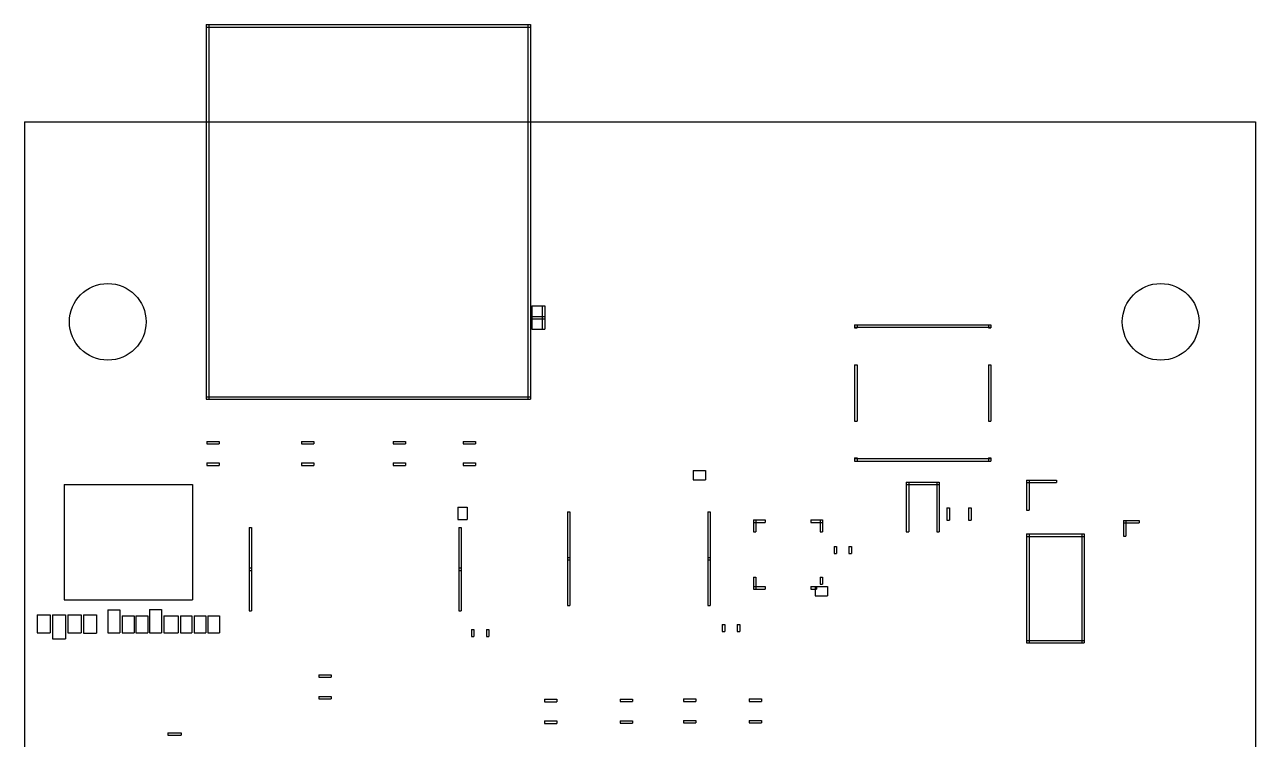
# Model space of a CAD drawing. Header units: metres. Extents: x 0 to 2345, y -2813 to 185.
# Drawn here: x 0 to 2338, y -1173 to 185 of the extents above; entities that cross this region are included whole.
import ezdxf

# ---------------------------------------------------------------- set-up
doc = ezdxf.new("R2010")
doc.units = ezdxf.units.M

msp = doc.modelspace()

# ---------------------------------------------------------------- linework, layer by layer
for p, q in [((0, 0), (2337.834646, 0)), ((0, 0), (0, -2812.992126)), ((2337.834646, 0), (2337.834646, -2812.992126))]:
    msp.add_line(p, q)
for centre in [(157.913386, -379.80315), (2157.913386, -379.80315)]:
    msp.add_circle(centre, 72.834646)
at = {"layer": '1'}
for p, q in [((345.11811, 184.92126), (349.84252, 184.92126)), ((345.11811, 184.92126), (345.11811, -526.889764)), ((345.11811, 184.92126), (960.866142, 184.92126)), ((345.11811, 184.92126), (345.11811, 180.19685)), ((345.11811, 180.19685), (960.866142, 180.19685)), ((349.84252, 184.92126), (349.84252, -526.889764)), ((956.141732, 184.92126), (960.866142, 184.92126)), ((956.141732, 184.92126), (956.141732, -526.889764)), ((960.866142, 184.92126), (960.866142, 180.19685)), ((960.866142, 184.92126), (960.866142, -526.889764)), ((963.425197, -349.724409), (987.834646, -349.724409)), ((963.425197, -349.724409), (963.425197, -374.133858)), ((983.110236, -349.724409), (987.834646, -349.724409)), ((983.110236, -349.724409), (983.110236, -393.818898)), ((987.834646, -349.724409), (987.834646, -374.133858)), ((987.834646, -349.724409), (987.834646, -393.818898)), ((963.425197, -369.409449), (987.834646, -369.409449)), ((963.425197, -369.409449), (963.425197, -393.818898)), ((987.834646, -369.409449), (987.834646, -393.818898)), ((963.425197, -374.133858), (987.834646, -374.133858)), ((963.425197, -393.818898), (987.834646, -393.818898)), ((983.110236, -393.818898), (987.834646, -393.818898)), ((1576.417323, -385.23622), (1581.141732, -385.23622)), ((1576.417323, -385.23622), (1576.417323, -391.141732)), ((1576.417323, -385.23622), (1835.472441, -385.23622)), ((1576.417323, -385.23622), (1576.417323, -389.96063)), ((1576.417323, -389.96063), (1835.472441, -389.96063)), ((1576.417323, -391.141732), (1581.141732, -391.141732)), ((1581.141732, -385.23622), (1581.141732, -391.141732)), ((1830.748031, -385.23622), (1835.472441, -385.23622)), ((1830.748031, -385.23622), (1830.748031, -391.141732)), ((1830.748031, -391.141732), (1835.472441, -391.141732)), ((1835.472441, -385.23622), (1835.472441, -389.96063)), ((1835.472441, -385.23622), (1835.472441, -391.141732)), ((1576.417323, -461.220472), (1581.141732, -461.220472)), ((1576.417323, -461.220472), (1576.417323, -568.307087)), ((1581.141732, -461.220472), (1581.141732, -568.307087)), ((1830.748031, -461.220472), (1835.472441, -461.220472)), ((1830.748031, -461.220472), (1830.748031, -568.307087)), ((1835.472441, -461.220472), (1835.472441, -568.307087)), ((345.11811, -522.165354), (960.866142, -522.165354)), ((345.11811, -522.165354), (345.11811, -526.889764)), ((345.11811, -526.889764), (349.84252, -526.889764)), ((345.11811, -526.889764), (960.866142, -526.889764)), ((956.141732, -526.889764), (960.866142, -526.889764)), ((960.866142, -522.165354), (960.866142, -526.889764)), ((1576.417323, -568.307087), (1581.141732, -568.307087)), ((1830.748031, -568.307087), (1835.472441, -568.307087)), ((345.855984, -606.870079), (369.262126, -606.870079)), ((345.855984, -606.870079), (345.855984, -611.594488)), ((369.262126, -606.870079), (369.262126, -611.594488)), ((525.855984, -606.870079), (549.262126, -606.870079)), ((525.855984, -606.870079), (525.855984, -611.594488)), ((549.262126, -606.870079), (549.262126, -611.594488)), ((700.147323, -606.870079), (723.553465, -606.870079)), ((700.147323, -606.870079), (700.147323, -611.594488)), ((723.553465, -606.870079), (723.553465, -611.594488)), ((833.021339, -606.870079), (856.42748, -606.870079)), ((833.021339, -606.870079), (833.021339, -611.594488)), ((856.42748, -606.870079), (856.42748, -611.594488)), ((345.855984, -611.594488), (369.262126, -611.594488)), ((525.855984, -611.594488), (549.262126, -611.594488)), ((700.147323, -611.594488), (723.553465, -611.594488)), ((833.021339, -611.594488), (856.42748, -611.594488)), ((345.855984, -648.011811), (369.262126, -648.011811)), ((345.855984, -648.011811), (345.855984, -652.73622)), ((345.855984, -652.73622), (369.262126, -652.73622)), ((369.262126, -648.011811), (369.262126, -652.73622)), ((525.855984, -648.011811), (549.262126, -648.011811)), ((525.855984, -648.011811), (525.855984, -652.73622)), ((525.855984, -652.73622), (549.262126, -652.73622)), ((549.262126, -648.011811), (549.262126, -652.73622)), ((700.147323, -648.011811), (723.553465, -648.011811)), ((700.147323, -648.011811), (700.147323, -652.73622)), ((700.147323, -652.73622), (723.553465, -652.73622)), ((723.553465, -648.011811), (723.553465, -652.73622)), ((833.021339, -648.011811), (856.42748, -648.011811)), ((833.021339, -648.011811), (833.021339, -652.73622)), ((833.021339, -652.73622), (856.42748, -652.73622)), ((856.42748, -648.011811), (856.42748, -652.73622)), ((1576.417323, -638.385827), (1581.141732, -638.385827)), ((1576.417323, -638.385827), (1576.417323, -644.291339)), ((1576.417323, -639.566929), (1835.472441, -639.566929)), ((1576.417323, -639.566929), (1576.417323, -644.291339)), ((1576.417323, -644.291339), (1581.141732, -644.291339)), ((1576.417323, -644.291339), (1835.472441, -644.291339)), ((1581.141732, -638.385827), (1581.141732, -644.291339)), ((1830.748031, -638.385827), (1835.472441, -638.385827)), ((1830.748031, -638.385827), (1830.748031, -644.291339)), ((1830.748031, -644.291339), (1835.472441, -644.291339)), ((1835.472441, -638.385827), (1835.472441, -644.291339)), ((1835.472441, -639.566929), (1835.472441, -644.291339)), ((1269.92126, -662.401575), (1293.543307, -662.401575)), ((1269.92126, -662.401575), (1269.92126, -680.11811)), ((1293.543307, -662.401575), (1293.543307, -680.11811)), ((75.154449, -688.885512), (318.625079, -688.885512)), ((75.154449, -688.885512), (75.154449, -907.740787)), ((318.625079, -688.885512), (318.625079, -907.740787)), ((1269.92126, -680.11811), (1293.543307, -680.11811)), ((1674.645669, -684.251969), (1679.370079, -684.251969)), ((1674.645669, -684.251969), (1674.645669, -778.937008)), ((1674.645669, -684.251969), (1737.244094, -684.251969)), ((1674.645669, -684.251969), (1674.645669, -688.976378)), ((1674.645669, -688.976378), (1737.244094, -688.976378)), ((1679.370079, -684.251969), (1679.370079, -778.937008)), ((1732.519685, -684.251969), (1737.244094, -684.251969)), ((1732.519685, -684.251969), (1732.519685, -778.937008)), ((1737.244094, -684.251969), (1737.244094, -688.976378)), ((1737.244094, -684.251969), (1737.244094, -778.937008)), ((1903.188976, -680.511811), (1960.275591, -680.511811)), ((1903.188976, -680.511811), (1903.188976, -685.23622)), ((1903.188976, -680.511811), (1907.913386, -680.511811)), ((1903.188976, -680.511811), (1903.188976, -737.598425)), ((1903.188976, -685.23622), (1960.275591, -685.23622)), ((1907.913386, -680.511811), (1907.913386, -737.598425)), ((1960.275591, -680.511811), (1960.275591, -685.23622)), ((822.598425, -731.692913), (840.314961, -731.692913)), ((822.598425, -731.692913), (822.598425, -755.314961)), ((840.314961, -731.692913), (840.314961, -755.314961)), ((1030.944882, -740.748031), (1035.669291, -740.748031)), ((1030.944882, -740.748031), (1030.944882, -832.086614)), ((1035.669291, -740.748031), (1035.669291, -832.086614)), ((1297.480315, -740.748031), (1302.204724, -740.748031)), ((1297.480315, -740.748031), (1297.480315, -832.086614)), ((1302.204724, -740.748031), (1302.204724, -832.086614)), ((1751.909449, -733.375669), (1756.633858, -733.375669)), ((1751.909449, -733.375669), (1751.909449, -756.781811)), ((1756.633858, -733.375669), (1756.633858, -756.781811)), ((1793.051181, -733.375669), (1797.775591, -733.375669)), ((1793.051181, -733.375669), (1793.051181, -756.781811)), ((1797.775591, -733.375669), (1797.775591, -756.781811)), ((1903.188976, -737.598425), (1907.913386, -737.598425)), ((426.338583, -770.669291), (431.062992, -770.669291)), ((426.338583, -770.669291), (426.338583, -852.165354)), ((431.062992, -770.669291), (431.062992, -852.165354)), ((822.598425, -755.314961), (840.314961, -755.314961)), ((824.76378, -770.669291), (829.488189, -770.669291)), ((824.76378, -770.669291), (824.76378, -852.165354)), ((829.488189, -770.669291), (829.488189, -852.165354)), ((1384.291339, -756.102362), (1389.015748, -756.102362)), ((1384.291339, -756.102362), (1384.291339, -778.543307)), ((1384.291339, -756.102362), (1406.732283, -756.102362)), ((1384.291339, -756.102362), (1384.291339, -760.826772)), ((1384.291339, -760.826772), (1406.732283, -760.826772)), ((1389.015748, -756.102362), (1389.015748, -778.543307)), ((1406.732283, -756.102362), (1406.732283, -760.826772)), ((1493.346457, -756.102362), (1515.787402, -756.102362)), ((1493.346457, -756.102362), (1493.346457, -760.826772)), ((1493.346457, -760.826772), (1515.787402, -760.826772)), ((1511.062992, -756.102362), (1515.787402, -756.102362)), ((1511.062992, -756.102362), (1511.062992, -778.543307)), ((1515.787402, -756.102362), (1515.787402, -760.826772)), ((1515.787402, -756.102362), (1515.787402, -778.543307)), ((1751.909449, -756.781811), (1756.633858, -756.781811)), ((1793.051181, -756.781811), (1797.775591, -756.781811)), ((2087.244094, -757.086614), (2116.968504, -757.086614)), ((2087.244094, -757.086614), (2087.244094, -761.811024)), ((2087.244094, -757.086614), (2091.968504, -757.086614)), ((2087.244094, -757.086614), (2087.244094, -786.811024)), ((2087.244094, -761.811024), (2116.968504, -761.811024)), ((2091.968504, -757.086614), (2091.968504, -786.811024)), ((2116.968504, -757.086614), (2116.968504, -761.811024)), ((1384.291339, -778.543307), (1389.015748, -778.543307)), ((1511.062992, -778.543307), (1515.787402, -778.543307)), ((1674.645669, -778.937008), (1679.370079, -778.937008)), ((1732.519685, -778.937008), (1737.244094, -778.937008)), ((1903.188976, -782.874016), (1907.913386, -782.874016)), ((1903.188976, -782.874016), (1903.188976, -989.96063)), ((1903.188976, -782.874016), (2012.637795, -782.874016)), ((1903.188976, -782.874016), (1903.188976, -787.598425)), ((1903.188976, -787.598425), (2012.637795, -787.598425)), ((1907.913386, -782.874016), (1907.913386, -989.96063)), ((2007.913386, -782.874016), (2012.637795, -782.874016)), ((2007.913386, -782.874016), (2007.913386, -989.96063)), ((2012.637795, -782.874016), (2012.637795, -787.598425)), ((2012.637795, -782.874016), (2012.637795, -989.96063)), ((2087.244094, -786.811024), (2091.968504, -786.811024)), ((1537.440945, -806.974961), (1542.165354, -806.974961)), ((1537.440945, -806.974961), (1537.440945, -820.190394)), ((1542.165354, -806.974961), (1542.165354, -820.190394)), ((1565.787402, -806.974961), (1570.511811, -806.974961)), ((1565.787402, -806.974961), (1565.787402, -820.190394)), ((1570.511811, -806.974961), (1570.511811, -820.190394)), ((1030.944882, -827.362205), (1035.669291, -827.362205)), ((1030.944882, -827.362205), (1030.944882, -918.700787)), ((1030.944882, -832.086614), (1035.669291, -832.086614)), ((1035.669291, -827.362205), (1035.669291, -918.700787)), ((1297.480315, -827.362205), (1302.204724, -827.362205)), ((1297.480315, -827.362205), (1297.480315, -918.700787)), ((1297.480315, -832.086614), (1302.204724, -832.086614)), ((1302.204724, -827.362205), (1302.204724, -918.700787)), ((1537.440945, -820.190394), (1542.165354, -820.190394)), ((1565.787402, -820.190394), (1570.511811, -820.190394)), ((426.338583, -847.440945), (431.062992, -847.440945)), ((426.338583, -847.440945), (426.338583, -928.937008)), ((426.338583, -852.165354), (431.062992, -852.165354)), ((431.062992, -847.440945), (431.062992, -928.937008)), ((824.76378, -847.440945), (829.488189, -847.440945)), ((824.76378, -847.440945), (824.76378, -928.937008)), ((824.76378, -852.165354), (829.488189, -852.165354)), ((829.488189, -847.440945), (829.488189, -928.937008)), ((1384.291339, -865.15748), (1389.015748, -865.15748)), ((1384.291339, -865.15748), (1384.291339, -887.598425)), ((1384.291339, -882.874016), (1406.732283, -882.874016)), ((1384.291339, -882.874016), (1384.291339, -887.598425)), ((1384.291339, -887.598425), (1389.015748, -887.598425)), ((1384.291339, -887.598425), (1406.732283, -887.598425)), ((1389.015748, -865.15748), (1389.015748, -887.598425)), ((1406.732283, -882.874016), (1406.732283, -887.598425)), ((1493.346457, -882.874016), (1503.976378, -882.874016)), ((1493.346457, -882.874016), (1493.346457, -887.598425)), ((1493.346457, -887.598425), (1503.976378, -887.598425)), ((1501.614173, -882.874016), (1525.23622, -882.874016)), ((1501.614173, -882.874016), (1501.614173, -900.590551)), ((1503.976378, -882.874016), (1503.976378, -887.598425)), ((1511.062992, -865.15748), (1515.787402, -865.15748)), ((1511.062992, -865.15748), (1511.062992, -878.149606)), ((1511.062992, -878.149606), (1515.787402, -878.149606)), ((1515.787402, -865.15748), (1515.787402, -878.149606)), ((1525.23622, -882.874016), (1525.23622, -900.590551)), ((75.154449, -907.740787), (318.625079, -907.740787)), ((1501.614173, -900.590551), (1525.23622, -900.590551)), ((158.231378, -926.702205), (180.932756, -926.702205)), ((158.231378, -926.702205), (158.231378, -970.817677)), ((180.932756, -926.702205), (180.932756, -970.817677)), ((237.464528, -926.652087), (260.163543, -926.652087)), ((237.464528, -926.652087), (237.464528, -970.795236)), ((260.163543, -926.652087), (260.163543, -970.795236)), ((426.338583, -928.937008), (431.062992, -928.937008)), ((824.76378, -928.937008), (829.488189, -928.937008)), ((1030.944882, -918.700787), (1035.669291, -918.700787)), ((1297.480315, -918.700787), (1302.204724, -918.700787)), ((23.615984, -936.24815), (48.630236, -936.24815)), ((23.615984, -936.24815), (23.615984, -970.844488)), ((48.630236, -936.24815), (48.630236, -970.844488)), ((52.899016, -936.327638), (77.855827, -936.327638)), ((52.899016, -936.327638), (52.899016, -982.300079)), ((77.855827, -936.327638), (77.855827, -982.300079)), ((82.095, -936.361142), (107.129094, -936.361142)), ((82.095, -936.361142), (82.095, -970.82811)), ((107.129094, -936.361142), (107.129094, -970.82811)), ((111.980433, -936.276063), (136.317362, -936.276063)), ((111.980433, -936.276063), (111.980433, -971.585748)), ((136.317362, -936.276063), (136.317362, -971.585748)), ((185.154449, -938.248031), (207.997677, -938.248031)), ((185.154449, -938.248031), (185.154449, -970.817677)), ((207.997677, -938.248031), (207.997677, -970.817677)), ((211.352205, -938.197323), (233.811102, -938.197323)), ((211.352205, -938.197323), (211.352205, -970.817677)), ((233.811102, -938.197323), (233.811102, -970.817677)), ((264.385236, -938.116299), (291.702008, -938.116299)), ((264.385236, -938.116299), (264.385236, -970.670394)), ((291.702008, -938.116299), (291.702008, -970.670394)), ((295.856417, -938.116299), (317.855827, -938.116299)), ((295.856417, -938.116299), (295.856417, -970.817677)), ((317.855827, -938.116299), (317.855827, -970.817677)), ((322.07752, -938.177874), (344.009685, -938.177874)), ((322.07752, -938.177874), (322.07752, -970.817677)), ((344.009685, -938.177874), (344.009685, -970.817677)), ((348.236457, -938.280157), (370.163543, -938.280157)), ((348.236457, -938.280157), (348.236457, -970.629567)), ((370.163543, -938.280157), (370.163543, -970.629567)), ((1325.23622, -955.006457), (1329.96063, -955.006457)), ((1325.23622, -955.006457), (1325.23622, -968.22189)), ((1329.96063, -955.006457), (1329.96063, -968.22189)), ((1353.582677, -955.006457), (1358.307087, -955.006457)), ((1353.582677, -955.006457), (1353.582677, -968.22189)), ((1358.307087, -955.006457), (1358.307087, -968.22189)), ((23.615984, -970.844488), (48.630236, -970.844488)), ((82.095, -970.82811), (107.129094, -970.82811)), ((111.980433, -971.585748), (136.317362, -971.585748)), ((158.231378, -970.817677), (180.932756, -970.817677)), ((185.154449, -970.817677), (207.997677, -970.817677)), ((211.352205, -970.817677), (233.811102, -970.817677)), ((237.464528, -970.795236), (260.163543, -970.795236)), ((264.385236, -970.670394), (291.702008, -970.670394)), ((295.856417, -970.817677), (317.855827, -970.817677)), ((322.07752, -970.817677), (344.009685, -970.817677)), ((348.236457, -970.629567), (370.163543, -970.629567)), ((848.858268, -964.258425), (853.582677, -964.258425)), ((848.858268, -964.258425), (848.858268, -977.473858)), ((848.858268, -977.473858), (853.582677, -977.473858)), ((853.582677, -964.258425), (853.582677, -977.473858)), ((877.204724, -964.258425), (881.929134, -964.258425)), ((877.204724, -964.258425), (877.204724, -977.473858)), ((877.204724, -977.473858), (881.929134, -977.473858)), ((881.929134, -964.258425), (881.929134, -977.473858)), ((1325.23622, -968.22189), (1329.96063, -968.22189)), ((1353.582677, -968.22189), (1358.307087, -968.22189)), ((52.899016, -982.300079), (77.855827, -982.300079)), ((1903.188976, -985.23622), (2012.637795, -985.23622)), ((1903.188976, -985.23622), (1903.188976, -989.96063)), ((1903.188976, -989.96063), (1907.913386, -989.96063)), ((1903.188976, -989.96063), (2012.637795, -989.96063)), ((2007.913386, -989.96063), (2012.637795, -989.96063)), ((2012.637795, -985.23622), (2012.637795, -989.96063)), ((558.80874, -1050.492126), (582.214882, -1050.492126)), ((558.80874, -1050.492126), (558.80874, -1055.216535)), ((582.214882, -1050.492126), (582.214882, -1055.216535)), ((558.80874, -1055.216535), (582.214882, -1055.216535)), ((558.80874, -1091.633858), (582.214882, -1091.633858)), ((558.80874, -1091.633858), (558.80874, -1096.358268)), ((558.80874, -1096.358268), (582.214882, -1096.358268)), ((582.214882, -1091.633858), (582.214882, -1096.358268)), ((987.548898, -1096.948819), (1010.955039, -1096.948819)), ((987.548898, -1096.948819), (987.548898, -1101.673228)), ((1010.955039, -1096.948819), (1010.955039, -1101.673228)), ((1131.249685, -1096.555118), (1154.655827, -1096.555118)), ((1131.249685, -1096.555118), (1131.249685, -1101.279528)), ((1154.655827, -1096.555118), (1154.655827, -1101.279528)), ((1251.328425, -1096.161417), (1274.734567, -1096.161417)), ((1251.328425, -1096.161417), (1251.328425, -1100.885827)), ((1274.734567, -1096.161417), (1274.734567, -1100.885827)), ((1376.328425, -1096.161417), (1399.734567, -1096.161417)), ((1376.328425, -1096.161417), (1376.328425, -1100.885827)), ((1399.734567, -1096.161417), (1399.734567, -1100.885827)), ((987.548898, -1101.673228), (1010.955039, -1101.673228)), ((1131.249685, -1101.279528), (1154.655827, -1101.279528)), ((1251.328425, -1100.885827), (1274.734567, -1100.885827)), ((1376.328425, -1100.885827), (1399.734567, -1100.885827)), ((987.548898, -1138.090551), (1010.955039, -1138.090551)), ((987.548898, -1138.090551), (987.548898, -1142.814961)), ((987.548898, -1142.814961), (1010.955039, -1142.814961)), ((1010.955039, -1138.090551), (1010.955039, -1142.814961)), ((1131.249685, -1137.69685), (1154.655827, -1137.69685)), ((1131.249685, -1137.69685), (1131.249685, -1142.42126)), ((1131.249685, -1142.42126), (1154.655827, -1142.42126)), ((1154.655827, -1137.69685), (1154.655827, -1142.42126)), ((1251.328425, -1137.30315), (1274.734567, -1137.30315)), ((1251.328425, -1137.30315), (1251.328425, -1142.027559)), ((1251.328425, -1142.027559), (1274.734567, -1142.027559)), ((1274.734567, -1137.30315), (1274.734567, -1142.027559)), ((1376.328425, -1137.30315), (1399.734567, -1137.30315)), ((1376.328425, -1137.30315), (1376.328425, -1142.027559)), ((1376.328425, -1142.027559), (1399.734567, -1142.027559)), ((1399.734567, -1137.30315), (1399.734567, -1142.027559)), ((272.037323, -1160.629921), (297.332756, -1160.629921)), ((272.037323, -1160.629921), (272.037323, -1165.354331)), ((272.037323, -1165.354331), (297.332756, -1165.354331)), ((297.332756, -1160.629921), (297.332756, -1165.354331))]:
    msp.add_line(p, q, dxfattribs=at)

doc.saveas('drawing.dxf')
